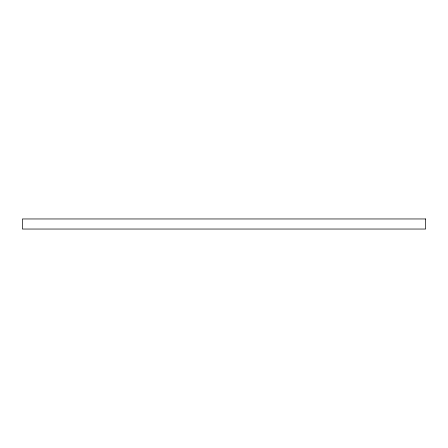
<?xml version="1.0" encoding="UTF-8"?>
<svg xmlns="http://www.w3.org/2000/svg" width="448" height="448" viewBox="0 0 448 448"><rect width="100%" height="100%" fill="white"/><g stroke="black" fill="none" stroke-linecap="round" stroke-linejoin="round"><path stroke-width="0.67" d="M425.6 218.96L22.4 218.96L22.4 229.04L425.6 229.04L425.6 218.96"/></g></svg>
